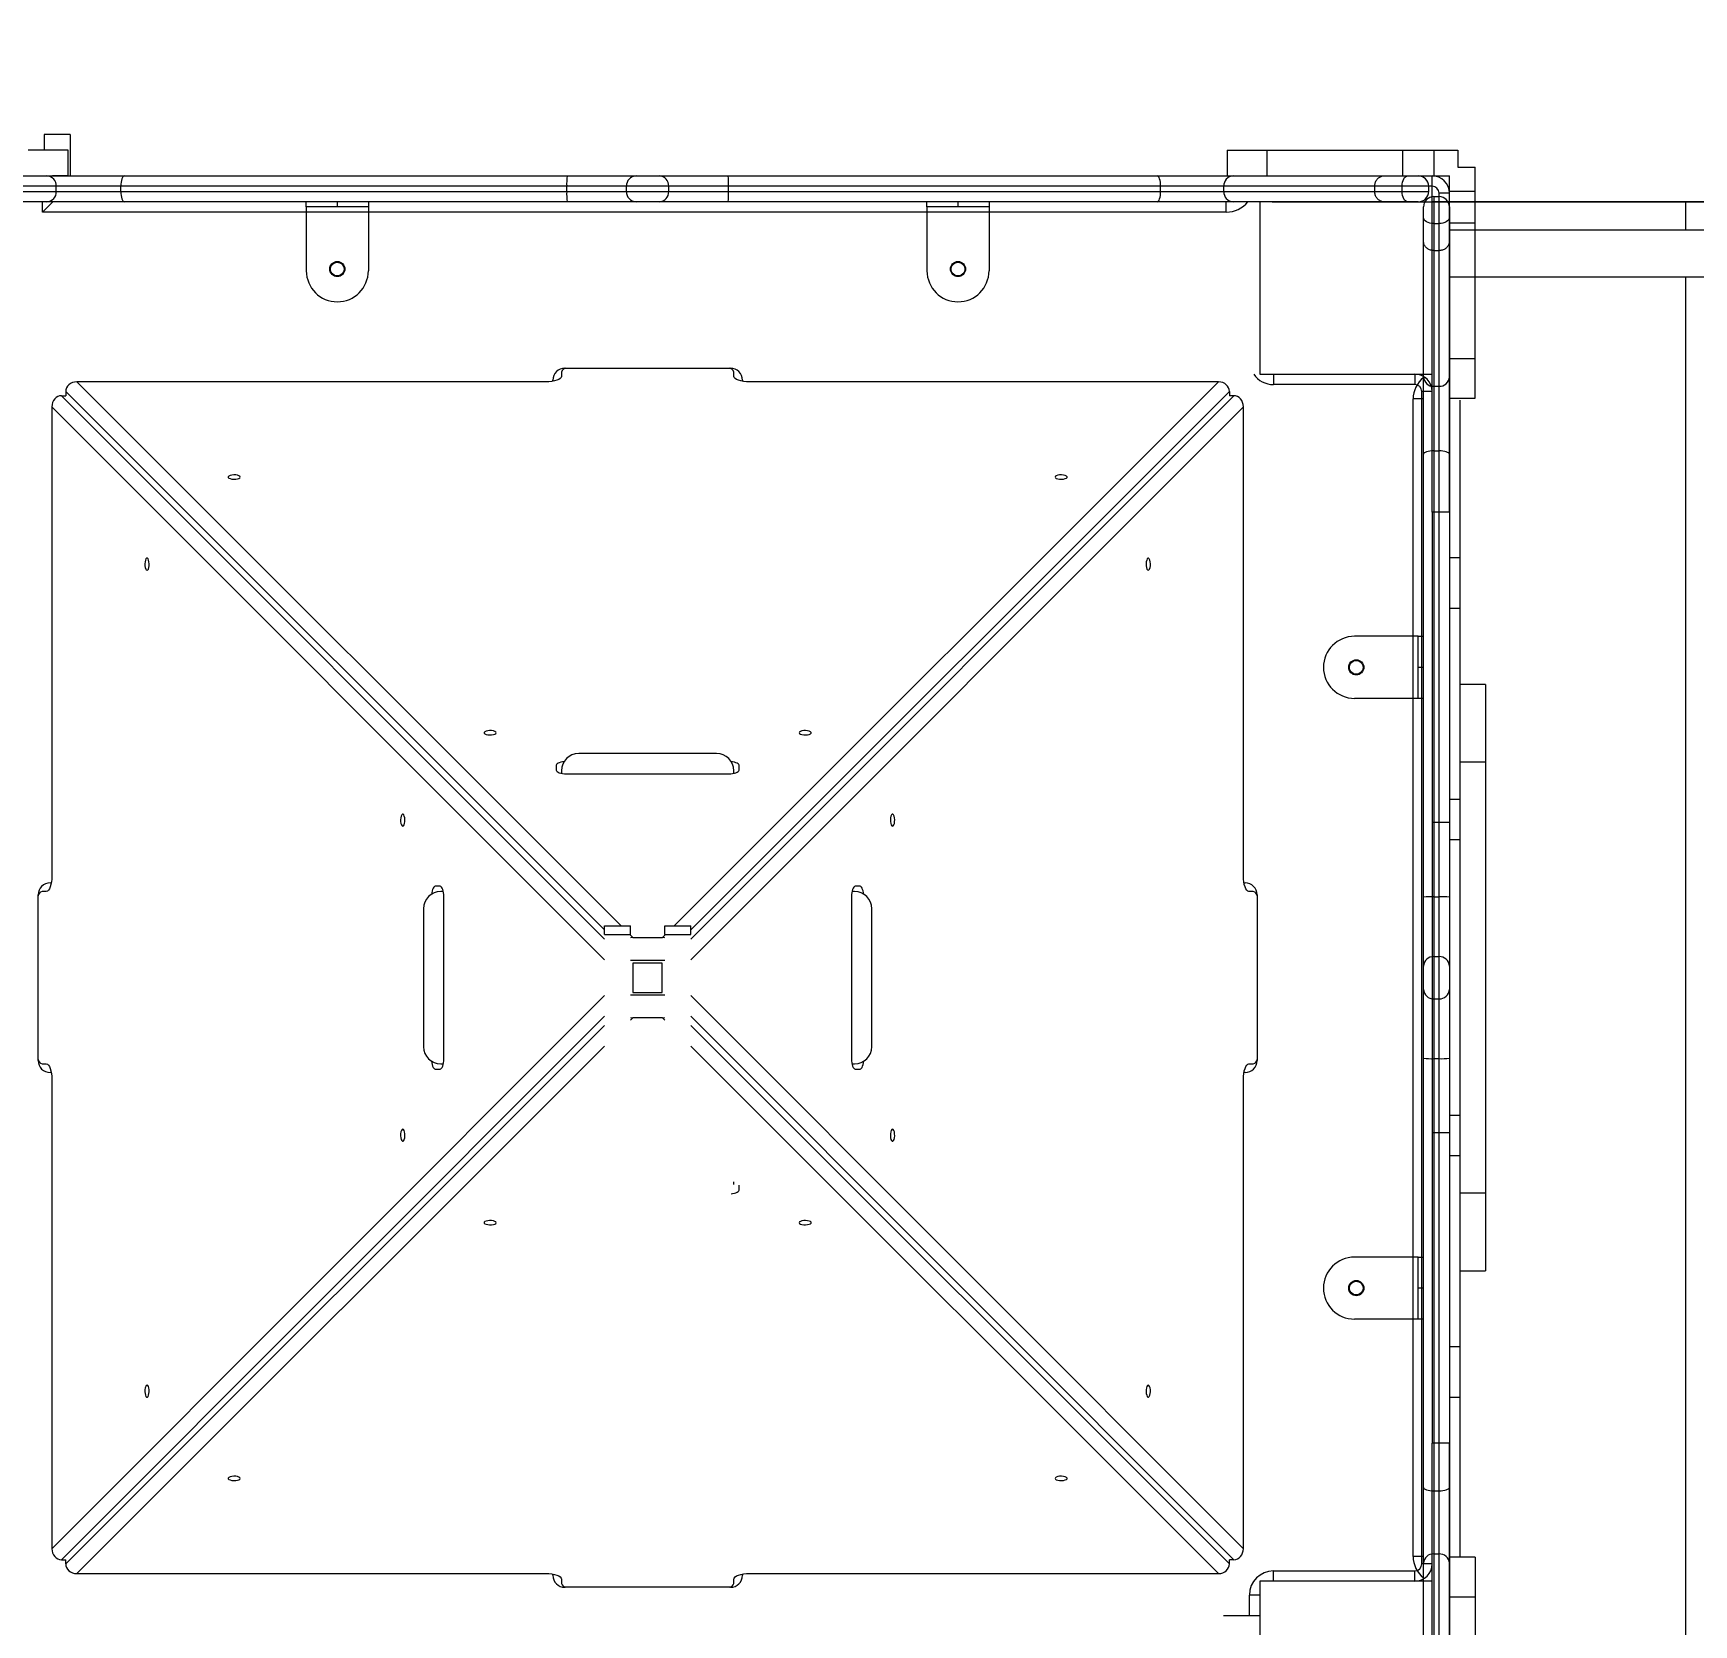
# Model space of a CAD drawing. Header units: millimetres. Extents: x -6334 to 5744, y -4425 to 2649.
# Drawn here: x 197 to 1160, y 324 to 1247 of the extents above; entities that cross this region are included whole.
import ezdxf

# ---------------------------------------------------------------- set-up
doc = ezdxf.new("R2010")
doc.units = ezdxf.units.MM
for name, color, linetype in [('DiKom', 7, 'Continuous'), ('DIKOM_ОБЪЕКТ', 7, 'Continuous'), ('DIKOM_РАЗМЕР_ЗОНА', 7, 'Continuous'), ('DIKOM_РАЗМЕР_ОБЪЕКТА', 7, 'Continuous')]:
    doc.layers.add(name, color=color, linetype=linetype)
doc.styles.add('style1', font='arial.ttf', dxfattribs={"width": 0.8})
doc.dimstyles.new('1-50', dxfattribs={"dimtxt": 300, "dimasz": 200, "dimexe": 100, "dimexo": 0, "dimgap": 100, "dimtad": 0, "dimdec": 0, "dimtxsty": 'style1', "dimcen": 0, "dimclrd": 7, "dimclre": 7, "dimadec": 1, "dimazin": 2, "dimtfac": 1, "dimtdec": 0, "dimtmove": 0, "dimatfit": 3, "dimfxl": 0, "dimlwd": 25, "dimlwe": 18, "dimarcsym": 0})

# ---------------------------------------------------------------- blocks, each defined once
blk = doc.blocks.new('A$C63A06CE2')
at = {"layer": 'DiKom', "color": 7, "linetype": 'Continuous', "lineweight": 15}
for p, q in [((26.55, 2230.4), (26.55, 131)), ((53.45, 131), (53.45, 2230.4)), ((10, 449.89), (10, 268.11)), ((26.55, 268.11), (10, 268.11)), ((10, 268.11), (10, 131)), ((866.55, 268.11), (53.45, 268.11)), ((190, 131), (10, 131)), ((10, 131), (10, 121)), ((190, 131), (190, 121)), ((190, 131), (370, 131)), ((370, 131), (370, 121)), ((370, 131), (550, 131)), ((550, 131), (550, 121)), ((550, 131), (730, 131)), ((730, 131), (730, 121)), ((910, 131), (730, 131)), ((10, 121), (0, 121)), ((190, 121), (10, 121)), ((110, 21), (110, 121)), ((120, 121), (120, 115)), ((190, 121), (370, 121)), ((370, 121), (550, 121)), ((550, 121), (730, 121)), ((910, 121), (730, 121)), ((800, 121), (800, 115)), ((810, 121), (810, 21)), ((110, 111), (116, 111)), ((116, 111), (116, 29)), ((800, 115), (120, 115)), ((810, 111), (804, 111)), ((804, 29), (804, 111)), ((110, 29), (116, 29)), ((810, 29), (804, 29)), ((10, 21), (110, 21)), ((810, 21), (910, 21)), ((818, 21), (818, 15)), ((830, 21), (830, 0)), ((830, 15), (818, 15))]:
    blk.add_line(p, q, dxfattribs=at)
for centre, radius, start, end in [((120, 111), 10, 90, 180), ((800, 111), 10, 0, 90), ((120, 111), 4, 90, 180), ((800, 111), 4, 0, 90), ((102, 29), 14, 304.8499, 0), ((818, 29), 14, 180, 270)]:
    blk.add_arc(centre, radius, start, end, dxfattribs=at)
blk = doc.blocks.new('*D10')
at = {"layer": 'Defpoints', "color": 0, "transparency": 16777216}
for p in [(915.41, 1149.5), (4633.99, 1149.5), (861.14, -1765.5)]:
    blk.add_point(p, dxfattribs=at)
at = {"layer": 'DIKOM_РАЗМЕР_ОБЪЕКТА', "color": 7, "lineweight": 18, "transparency": 16777216}
for p, q in [((915.41, 1149.5), (4733.99, 1149.5)), ((861.14, -1765.5), (4733.99, -1765.5))]:
    blk.add_line(p, q, dxfattribs=at)
at = {"layer": 'DIKOM_РАЗМЕР_ОБЪЕКТА', "color": 7, "lineweight": 25, "transparency": 16777216}
for p, q in [((4633.99, 949.5), (4633.99, 180.38)), ((4633.99, -1565.5), (4633.99, -739.62))]:
    blk.add_line(p, q, dxfattribs=at)
at = {"layer": 'DIKOM_РАЗМЕР_ОБЪЕКТА', "color": 7, "transparency": 16777216}
for points in [[(4600.66, 949.5), (4667.32, 949.5), (4633.99, 1149.5)], [(4600.66, -1565.5), (4667.32, -1565.5), (4633.99, -1765.5)]]:
    blk.add_solid(points, dxfattribs=at)
at = {"layer": 'DIKOM_РАЗМЕР_ОБЪЕКТА', "color": 0, "transparency": 16777216, "insert": (4633.99, -279.62), "char_height": 300, "attachment_point": 5, "rotation": 90, "style": 'style1'}
blk.add_mtext('2900', dxfattribs=at)
blk = doc.blocks.new('*D11')
at = {"layer": 'Defpoints', "color": 0, "transparency": 16777216}
for p in [(-4833.81, 531.61), (3566.19, 531.61), (3566.19, -3297.5)]:
    blk.add_point(p, dxfattribs=at)
at = {"layer": 'DIKOM_РАЗМЕР_ОБЪЕКТА', "color": 7, "lineweight": 18, "transparency": 16777216}
for p, q in [((-4833.81, 531.61), (-4833.81, -3397.5)), ((3566.19, 531.61), (3566.19, -3397.5))]:
    blk.add_line(p, q, dxfattribs=at)
at = {"layer": 'DIKOM_РАЗМЕР_ОБЪЕКТА', "color": 7, "lineweight": 25, "transparency": 16777216}
for p, q in [((-4633.81, -3297.5), (49.07, -3297.5)), ((3366.19, -3297.5), (965.3, -3297.5))]:
    blk.add_line(p, q, dxfattribs=at)
at = {"layer": 'DIKOM_РАЗМЕР_ОБЪЕКТА', "color": 7, "transparency": 16777216}
for points in [[(-4633.81, -3264.17), (-4633.81, -3330.84), (-4833.81, -3297.5)], [(3366.19, -3264.17), (3366.19, -3330.84), (3566.19, -3297.5)]]:
    blk.add_solid(points, dxfattribs=at)
at = {"layer": 'DIKOM_РАЗМЕР_ОБЪЕКТА', "color": 0, "transparency": 16777216, "insert": (507.19, -3297.5), "char_height": 300, "attachment_point": 5, "style": 'style1'}
blk.add_mtext('8400', dxfattribs=at)
blk = doc.blocks.new('*D12')
at = {"layer": 'Defpoints', "color": 0, "transparency": 16777216}
for p in [(-6333.81, 699.5), (5066.19, 699.5), (-6333.81, -4228.5)]:
    blk.add_point(p, dxfattribs=at)
at = {"layer": 'DIKOM_РАЗМЕР_ЗОНА', "color": 7, "lineweight": 18, "transparency": 16777216}
for p, q in [((-6333.81, 699.5), (-6333.81, -4328.5)), ((5066.19, 699.5), (5066.19, -4328.5))]:
    blk.add_line(p, q, dxfattribs=at)
at = {"layer": 'DIKOM_РАЗМЕР_ЗОНА', "color": 7, "lineweight": 25, "transparency": 16777216}
for p, q in [((-6133.81, -4228.5), (-32.7, -4228.5)), ((4866.19, -4228.5), (1047.08, -4228.5))]:
    blk.add_line(p, q, dxfattribs=at)
at = {"layer": 'DIKOM_РАЗМЕР_ЗОНА', "color": 7, "transparency": 16777216}
for points in [[(-6133.81, -4195.17), (-6133.81, -4261.84), (-6333.81, -4228.5)], [(4866.19, -4195.17), (4866.19, -4261.84), (5066.19, -4228.5)]]:
    blk.add_solid(points, dxfattribs=at)
at = {"layer": 'DIKOM_РАЗМЕР_ЗОНА', "color": 0, "transparency": 16777216, "insert": (507.19, -4228.5), "char_height": 300, "attachment_point": 5, "style": 'style1'}
blk.add_mtext('11400', dxfattribs=at)
blk = doc.blocks.new('*D13')
at = {"layer": 'Defpoints', "color": 0, "transparency": 16777216}
for p in [(952.93, 2649.5), (5546.69, 2649.5), (546.13, -3765.5)]:
    blk.add_point(p, dxfattribs=at)
at = {"layer": 'DIKOM_РАЗМЕР_ЗОНА', "color": 7, "lineweight": 18, "transparency": 16777216}
for p, q in [((952.93, 2649.5), (5646.69, 2649.5)), ((546.13, -3765.5), (5646.69, -3765.5))]:
    blk.add_line(p, q, dxfattribs=at)
at = {"layer": 'DIKOM_РАЗМЕР_ЗОНА', "color": 7, "lineweight": 25, "transparency": 16777216}
for p, q in [((5546.69, 2449.5), (5546.69, 178.99)), ((5546.69, -3565.5), (5546.69, -738.23))]:
    blk.add_line(p, q, dxfattribs=at)
at = {"layer": 'DIKOM_РАЗМЕР_ЗОНА', "color": 7, "transparency": 16777216}
for points in [[(5513.35, 2449.5), (5580.02, 2449.5), (5546.69, 2649.5)], [(5513.35, -3565.5), (5580.02, -3565.5), (5546.69, -3765.5)]]:
    blk.add_solid(points, dxfattribs=at)
at = {"layer": 'DIKOM_РАЗМЕР_ЗОНА', "color": 0, "transparency": 16777216, "insert": (5546.69, -279.62), "char_height": 300, "attachment_point": 5, "rotation": 90, "style": 'style1'}
blk.add_mtext('6400', dxfattribs=at)

msp = doc.modelspace()

# ---------------------------------------------------------------- linework, layer by layer
at = {"layer": 'DIKOM_ОБЪЕКТ', "color": 7, "linetype": 'Continuous', "lineweight": 15}
for p, q in [((218.14, 1188.5), (203.14, 1188.5)), ((203.14, 1188.5), (203.14, 1179.5)), ((218.14, 1188.5), (218.14, 1164.5)), ((208.01, 1179.5), (193.92, 1179.5)), ((208.01, 1179.4), (208.01, 1179.5)), ((217.05, 1179.4), (208.01, 1179.4)), ((217.05, 1164.6), (217.05, 1179.4)), ((889.22, 1179.4), (889.22, 1164.6)), ((889.22, 1179.4), (898.26, 1179.4)), ((898.26, 1179.5), (898.26, 1179.4)), ((898.26, 1179.5), (912.35, 1179.5)), ((912.35, 1179.5), (912.35, 1164.5)), ((912.35, 1179.5), (990.89, 1179.5)), ((990.89, 1179.5), (990.89, 1164.5)), ((990.89, 1179.5), (1009.21, 1179.5)), ((1009.21, 1179.5), (1009.21, 1164.5)), ((1009.21, 1179.5), (1023.14, 1179.5)), ((1033.14, 1155.57), (1033.14, 1169.5)), ((126, 1164.5), (204.65, 1164.5)), ((210.15, 1158.5), (131.44, 1158.5)), ((204.65, 1164.5), (249.59, 1164.5)), ((217.05, 1164.6), (208.01, 1164.6)), ((208.01, 1164.5), (208.01, 1164.6)), ((210.15, 1155.5), (210.15, 1158.5)), ((247.6, 1158.5), (210.15, 1158.5)), ((506.19, 1158.5), (247.6, 1158.5)), ((247.6, 1155.5), (247.6, 1158.5)), ((249.59, 1164.5), (506.5, 1164.5)), ((540.89, 1158.5), (506.19, 1158.5)), ((506.19, 1155.5), (506.19, 1158.5)), ((506.5, 1164.5), (546.4, 1164.5)), ((540.89, 1155.5), (540.89, 1158.5)), ((559.87, 1164.5), (599.77, 1164.5)), ((565.38, 1155.5), (565.38, 1158.5)), ((600.08, 1158.5), (565.38, 1158.5)), ((599.77, 1164.5), (848.73, 1164.5)), ((600.08, 1155.5), (600.08, 1158.5)), ((850.66, 1158.5), (600.08, 1158.5)), ((848.73, 1164.5), (892.7, 1164.5)), ((850.66, 1155.5), (850.66, 1158.5)), ((887.3, 1158.5), (850.66, 1158.5)), ((974.83, 1158.5), (887.3, 1158.5)), ((887.3, 1155.5), (887.3, 1158.5)), ((889.22, 1164.6), (898.26, 1164.6)), ((892.7, 1164.5), (980.17, 1164.5)), ((898.26, 1164.6), (898.26, 1164.5)), ((990.73, 1158.5), (974.83, 1158.5)), ((974.83, 1155.5), (974.83, 1158.5)), ((980.17, 1164.5), (993.97, 1164.5)), ((990.73, 1155.5), (990.73, 1158.5)), ((1006.14, 1158.5), (990.73, 1158.5)), ((993.97, 1164.5), (1000.14, 1164.5)), ((1000.14, 1164.5), (1009.21, 1164.5)), ((1006.14, 1155.5), (1006.14, 1158.5)), ((1008.14, 1158.5), (1006.14, 1158.5)), ((1008.14, 1158.5), (1008.14, 1164.5)), ((1009.21, 1164.5), (1018.13, 1164.5)), ((1018.13, 1155.57), (1018.13, 1164.5)), ((204.65, 1149.5), (126, 1149.5)), ((131.44, 1155.5), (210.15, 1155.5)), ((202.14, 1143.5), (202.14, 1149.5)), ((249.59, 1149.5), (204.65, 1149.5)), ((210.15, 1155.5), (247.6, 1155.5)), ((247.6, 1155.5), (506.19, 1155.5)), ((506.5, 1149.5), (249.59, 1149.5)), ((355.14, 1146.5), (355.14, 1149.5)), ((373.14, 1146.5), (355.14, 1146.5)), ((355.14, 1146.5), (355.14, 1143.5)), ((373.14, 1149.5), (373.14, 1146.5)), ((391.14, 1146.5), (373.14, 1146.5)), ((391.14, 1149.5), (391.14, 1146.5)), ((391.14, 1146.5), (391.14, 1143.5)), ((506.19, 1155.5), (540.89, 1155.5)), ((546.4, 1149.5), (506.5, 1149.5)), ((599.77, 1149.5), (559.87, 1149.5)), ((565.38, 1155.5), (600.08, 1155.5)), ((848.73, 1149.5), (599.77, 1149.5)), ((600.08, 1155.5), (850.66, 1155.5)), ((715.14, 1146.5), (715.14, 1149.5)), ((733.14, 1146.5), (715.14, 1146.5)), ((715.14, 1146.5), (715.14, 1143.5)), ((733.14, 1149.5), (733.14, 1146.5)), ((751.14, 1146.5), (733.14, 1146.5)), ((751.14, 1149.5), (751.14, 1146.5)), ((751.14, 1146.5), (751.14, 1143.5)), ((892.7, 1149.5), (848.73, 1149.5)), ((850.66, 1155.5), (887.3, 1155.5)), ((887.3, 1155.5), (974.83, 1155.5)), ((888.77, 1143.5), (888.77, 1149.5)), ((980.17, 1149.5), (892.7, 1149.5)), ((974.83, 1155.5), (990.73, 1155.5)), ((993.97, 1149.5), (980.17, 1149.5)), ((990.73, 1155.5), (1006.14, 1155.5)), ((1000.14, 1149.5), (993.97, 1149.5)), ((1003.14, 1140.27), (1003.14, 1146.5)), ((1009.14, 1152.5), (1009.14, 1136.92)), ((1009.14, 1152.5), (1012.14, 1152.5)), ((1018.13, 1154.5), (1012.14, 1154.5)), ((1012.14, 1152.5), (1012.14, 1154.5)), ((1012.14, 1136.92), (1012.14, 1152.5)), ((1018.13, 1155.57), (1033.14, 1155.57)), ((1018.13, 1146.5), (1018.13, 1155.57)), ((1018.13, 1146.5), (1018.13, 1140.27)), ((1033.14, 1137.25), (1033.14, 1155.57)), ((355.14, 1143.5), (202.14, 1143.5)), ((391.14, 1143.5), (355.14, 1143.5)), ((355.14, 1143.5), (355.14, 1109.5)), ((391.14, 1143.5), (391.14, 1109.5)), ((715.14, 1143.5), (391.14, 1143.5)), ((751.14, 1143.5), (715.14, 1143.5)), ((715.14, 1143.5), (715.14, 1109.5)), ((751.14, 1143.5), (751.14, 1109.5)), ((888.77, 1143.5), (751.14, 1143.5)), ((1003.14, 1126.63), (1003.14, 1140.27)), ((1009.14, 1136.92), (1012.14, 1136.92)), ((1009.14, 1136.92), (1009.14, 1121.19)), ((1012.14, 1121.19), (1012.14, 1136.92)), ((1018.13, 1140.27), (1018.13, 1126.63)), ((1018.13, 1137.25), (1033.14, 1137.25)), ((1033.14, 1058.71), (1033.14, 1137.25)), ((1003.14, 1047.99), (1003.14, 1126.63)), ((1009.14, 1121.19), (1012.14, 1121.19)), ((1009.14, 1121.19), (1009.14, 1042.48)), ((1012.14, 1042.48), (1012.14, 1121.19)), ((1018.13, 1126.63), (1018.13, 1047.99)), ((503.14, 1050.77), (503.14, 1048.26)), ((505.14, 1053.04), (601.14, 1053.04)), ((603.14, 1048.26), (603.14, 1050.77)), ((1018.13, 1058.71), (1033.14, 1058.71)), ((1033.14, 1044.62), (1033.14, 1058.71)), ((494.14, 1045.04), (222.01, 1045.04)), ((222.01, 1045.04), (537.8, 729.5)), ((498.14, 1045.38), (498.14, 1046.04)), ((568.47, 729.5), (884.26, 1045.04)), ((608.14, 1046.04), (608.14, 1045.38)), ((884.26, 1045.04), (612.14, 1045.04)), ((1003.14, 1003.05), (1003.14, 1047.99)), ((1009.14, 1042.48), (1012.14, 1042.48)), ((1009.14, 1042.48), (1009.14, 1005.03)), ((1012.14, 1005.03), (1012.14, 1042.48)), ((1018.13, 1047.99), (1018.13, 1003.05)), ((1018.13, 1044.62), (1018.24, 1044.62)), ((1018.24, 1035.58), (1018.24, 1044.62)), ((1033.04, 1044.62), (1033.14, 1044.62)), ((1033.04, 1035.58), (1033.04, 1044.62)), ((207.59, 1030.63), (207.59, 758.5)), ((528.14, 709.83), (207.59, 1030.63)), ((213.2, 1037), (215.64, 1037)), ((213.2, 1037), (528.14, 721.81)), ((215.64, 1039.44), (215.64, 1037)), ((528.14, 727.18), (215.64, 1039.44)), ((890.64, 1039.44), (578.14, 727.18)), ((578.14, 721.81), (893.07, 1037)), ((898.68, 1030.63), (578.14, 709.83)), ((890.64, 1039.44), (890.64, 1037)), ((893.07, 1037), (890.64, 1037)), ((898.68, 758.5), (898.68, 1030.63)), ((1003.14, 1035.13), (997.14, 1035.13)), ((997.14, 897.5), (997.14, 1035.13)), ((1018.24, 1035.58), (1033.04, 1035.58)), ((1024.14, 1034.5), (1024.14, 942.92)), ((1024.24, 1034.5), (1024.24, 957.58)), ((1003.14, 746.14), (1003.14, 1003.05)), ((1009.14, 1005.03), (1009.14, 746.44)), ((1009.14, 1005.03), (1012.14, 1005.03)), ((1012.14, 746.44), (1012.14, 1005.03)), ((1018.13, 1003.05), (1018.13, 746.14)), ((1024.24, 957.58), (1024.14, 957.58)), ((1024.24, 957.58), (1024.24, 898.92)), ((1024.14, 942.92), (1018.13, 942.92)), ((1024.14, 942.92), (1024.14, 913.58)), ((1024.14, 913.58), (1018.13, 913.58)), ((1024.14, 913.58), (1024.14, 802.79)), ((997.14, 897.5), (963.14, 897.5)), ((997.14, 861.5), (997.14, 897.5)), ((1000.14, 897.5), (997.14, 897.5)), ((1000.14, 897.5), (1003.14, 897.5)), ((1000.14, 879.5), (1000.14, 897.5)), ((1024.24, 898.92), (1024.14, 898.92)), ((1024.24, 898.92), (1024.24, 799.5)), ((1003.14, 879.5), (1000.14, 879.5)), ((1000.14, 861.5), (1000.14, 879.5)), ((1039.14, 869.5), (1024.24, 869.5)), ((1039.14, 869.5), (1039.14, 824.5)), ((997.14, 861.5), (963.14, 861.5)), ((1000.14, 861.5), (997.14, 861.5)), ((997.14, 537.5), (997.14, 861.5)), ((1003.14, 861.5), (1000.14, 861.5)), ((593.14, 829.5), (513.14, 829.5)), ((500.14, 822.69), (500.14, 819.83)), ((503.14, 819.5), (503.14, 817.97)), ((603.14, 817.97), (603.14, 819.5)), ((606.14, 819.83), (606.14, 822.69)), ((1039.14, 824.5), (1024.24, 824.5)), ((1039.14, 824.5), (1039.14, 574.5)), ((506.14, 817.68), (600.14, 817.68)), ((1024.14, 802.79), (1018.13, 802.79)), ((1024.14, 802.79), (1024.14, 779.5)), ((1024.24, 799.5), (1024.14, 799.5)), ((1024.14, 779.5), (1018.13, 779.5)), ((1024.14, 779.5), (1024.14, 619.5)), ((206.6, 754.5), (207.26, 754.5)), ((432.81, 752.5), (429.94, 752.5)), ((676.33, 752.5), (673.46, 752.5)), ((899.01, 754.5), (899.67, 754.5)), ((199.6, 651.5), (199.6, 747.5)), ((204.37, 749.5), (201.86, 749.5)), ((434.67, 749.5), (433.14, 749.5)), ((434.96, 652.5), (434.96, 746.5)), ((671.31, 746.5), (671.31, 652.5)), ((673.14, 749.5), (671.6, 749.5)), ((904.41, 749.5), (901.9, 749.5)), ((906.67, 747.5), (906.67, 651.5)), ((1003.14, 706.24), (1003.14, 746.14)), ((1009.14, 746.44), (1009.14, 711.75)), ((1009.14, 746.44), (1012.14, 746.44)), ((1012.14, 711.75), (1012.14, 746.44)), ((1018.13, 746.14), (1018.13, 706.24)), ((423.14, 739.5), (423.14, 659.5)), ((683.14, 659.5), (683.14, 739.5)), ((528.14, 729.5), (543.14, 729.5)), ((528.14, 724.5), (528.14, 729.5)), ((528.14, 724.5), (543.14, 724.5)), ((543.14, 724.5), (543.14, 729.5)), ((543.14, 724.17), (544.51, 722.79)), ((544.51, 722.79), (561.76, 722.79)), ((561.76, 722.79), (563.14, 724.17)), ((563.14, 729.5), (578.14, 729.5)), ((563.14, 724.5), (563.14, 729.5)), ((563.14, 724.5), (578.14, 724.5)), ((578.14, 724.5), (578.14, 729.5)), ((563.14, 709.5), (543.14, 709.5)), ((544.64, 708), (544.64, 691)), ((561.64, 708), (544.64, 708)), ((561.64, 691), (561.64, 708)), ((1009.14, 711.75), (1012.14, 711.75)), ((207.59, 368.37), (528.14, 689.17)), ((543.14, 689.5), (563.14, 689.5)), ((544.64, 691), (561.64, 691)), ((578.14, 689.17), (898.68, 368.37)), ((1003.14, 652.86), (1003.14, 692.76)), ((1009.14, 687.25), (1012.14, 687.25)), ((1009.14, 687.25), (1009.14, 652.56)), ((1012.14, 652.56), (1012.14, 687.25)), ((1018.13, 692.76), (1018.13, 652.86)), ((528.14, 677.19), (213.2, 362)), ((544.51, 676.2), (543.14, 674.83)), ((561.76, 676.2), (544.51, 676.2)), ((563.14, 674.83), (561.76, 676.2)), ((893.07, 362), (578.14, 677.19)), ((215.64, 359.56), (528.14, 671.82)), ((578.14, 671.82), (890.64, 359.56)), ((528.14, 659.84), (222.01, 353.96)), ((884.26, 353.96), (578.14, 659.84)), ((201.86, 649.5), (204.37, 649.5)), ((429.94, 646.5), (432.81, 646.5)), ((433.14, 649.5), (434.67, 649.5)), ((671.6, 649.5), (673.14, 649.5)), ((673.46, 646.5), (676.33, 646.5)), ((901.9, 649.5), (904.41, 649.5)), ((1003.14, 403.9), (1003.14, 652.86)), ((1009.14, 652.56), (1012.14, 652.56)), ((1009.14, 652.56), (1009.14, 401.97)), ((1012.14, 401.97), (1012.14, 652.56)), ((1018.13, 652.86), (1018.13, 403.9)), ((207.26, 644.5), (206.6, 644.5)), ((207.59, 640.5), (207.59, 368.37)), ((898.68, 368.37), (898.68, 640.5)), ((899.67, 644.5), (899.01, 644.5)), ((1024.14, 619.5), (1018.13, 619.5)), ((1024.14, 619.5), (1024.14, 596.21)), ((1024.24, 599.5), (1024.14, 599.5)), ((1024.24, 599.5), (1024.24, 500.08)), ((1024.14, 596.21), (1018.13, 596.21)), ((1024.14, 596.21), (1024.14, 485.42)), ((603.14, 579.5), (603.14, 581.03)), ((606.14, 576.31), (606.14, 579.17)), ((1039.14, 574.5), (1024.24, 574.5)), ((1039.14, 574.5), (1039.14, 529.5)), ((997.14, 537.5), (963.14, 537.5)), ((997.14, 501.5), (997.14, 537.5)), ((1000.14, 537.5), (997.14, 537.5)), ((1000.14, 519.5), (1000.14, 537.5)), ((1000.14, 537.5), (1003.14, 537.5)), ((1024.24, 529.5), (1039.14, 529.5)), ((1003.14, 519.5), (1000.14, 519.5)), ((1000.14, 501.5), (1000.14, 519.5)), ((997.14, 501.5), (963.14, 501.5)), ((1000.14, 501.5), (997.14, 501.5)), ((997.14, 363.86), (997.14, 501.5)), ((1003.14, 501.5), (1000.14, 501.5)), ((1024.24, 500.08), (1024.14, 500.08)), ((1024.24, 500.08), (1024.24, 441.42)), ((1024.14, 485.42), (1018.13, 485.42)), ((1024.14, 485.42), (1024.14, 456.08)), ((1024.14, 456.08), (1018.13, 456.08)), ((1024.14, 456.08), (1024.14, 363.42)), ((1024.24, 441.42), (1024.14, 441.42)), ((1024.24, 441.42), (1024.24, 363.42)), ((1003.14, 359.94), (1003.14, 403.9)), ((1009.14, 401.97), (1012.14, 401.97)), ((1009.14, 401.97), (1009.14, 365.33)), ((1012.14, 365.33), (1012.14, 401.97)), ((1018.13, 403.9), (1018.13, 359.94)), ((213.2, 362), (215.64, 362)), ((215.64, 359.56), (215.64, 362)), ((893.07, 362), (890.64, 362)), ((890.64, 359.56), (890.64, 362)), ((1003.14, 363.86), (997.14, 363.86)), ((1003.14, 272.47), (1003.14, 359.94)), ((1009.14, 365.33), (1009.14, 277.81)), ((1009.14, 365.33), (1012.14, 365.33)), ((1012.14, 277.81), (1012.14, 365.33)), ((1018.13, 359.94), (1018.13, 272.47)), ((1033.04, 363.42), (1018.24, 363.42)), ((1018.24, 363.42), (1018.24, 354.38)), ((1033.04, 363.42), (1033.04, 354.38)), ((222.01, 353.96), (494.14, 353.96)), ((498.14, 352.96), (498.14, 353.62)), ((503.14, 350.74), (503.14, 348.23)), ((603.14, 348.23), (603.14, 350.74)), ((608.14, 353.62), (608.14, 352.96)), ((612.14, 353.96), (884.26, 353.96)), ((1018.24, 354.38), (1018.13, 354.38)), ((1033.14, 354.38), (1033.04, 354.38)), ((1033.14, 354.38), (1033.14, 340.29)), ((601.14, 345.96), (505.14, 345.96)), ((1033.14, 340.29), (1018.13, 340.29)), ((1033.14, 340.29), (1033.14, 261.75))]:
    msp.add_line(p, q, dxfattribs=at)
at = {"layer": 'DIKOM_ОБЪЕКТ', "color": 7, "linetype": 'Continuous', "lineweight": 15, "flags": 128}
for points in [[(1023.14, 1179.5), (1023.14, 1169.5), (1033.14, 1169.5)], [(249.59, 1164.5), (249.2, 1164.38), (248.83, 1164.04), (248.48, 1163.49), (248.18, 1162.74), (247.94, 1161.83), (247.75, 1160.8), (247.64, 1159.67), (247.6, 1158.5)], [(850.66, 1158.5), (850.63, 1159.67), (850.52, 1160.8), (850.34, 1161.83), (850.1, 1162.74), (849.8, 1163.49), (849.47, 1164.04), (849.11, 1164.38), (848.73, 1164.5)], [(990.73, 1158.5), (990.79, 1159.67), (990.98, 1160.8), (991.28, 1161.83), (991.68, 1162.74), (992.17, 1163.49), (992.73, 1164.04), (993.34, 1164.38), (993.97, 1164.5)], [(202.14, 1143.5), (203.31, 1144.67), (204.43, 1145.8), (205.47, 1146.83), (206.38, 1147.74), (207.12, 1148.49), (207.68, 1149.04), (208.02, 1149.38), (208.14, 1149.5)], [(247.6, 1155.5), (247.64, 1154.33), (247.75, 1153.2), (247.94, 1152.17), (248.18, 1151.26), (248.48, 1150.51), (248.83, 1149.96), (249.2, 1149.62), (249.59, 1149.5)], [(848.73, 1149.5), (849.11, 1149.62), (849.47, 1149.96), (849.8, 1150.51), (850.1, 1151.26), (850.34, 1152.17), (850.52, 1153.2), (850.63, 1154.33), (850.66, 1155.5)], [(993.97, 1149.5), (993.34, 1149.62), (992.73, 1149.96), (992.17, 1150.51), (991.68, 1151.26), (991.28, 1152.17), (990.98, 1153.2), (990.79, 1154.33), (990.73, 1155.5)], [(1009.14, 1136.92), (1007.96, 1136.98), (1006.84, 1137.17), (1005.8, 1137.48), (1004.89, 1137.9), (1004.15, 1138.41), (1003.59, 1138.99), (1003.25, 1139.61), (1003.14, 1140.27)], [(1018.13, 1140.27), (1018.02, 1139.61), (1017.68, 1138.99), (1017.12, 1138.41), (1016.38, 1137.9), (1015.47, 1137.48), (1014.43, 1137.17), (1013.31, 1136.98), (1012.14, 1136.92)], [(503.14, 1048.26), (502.96, 1047.64), (502.45, 1047.03), (501.62, 1046.47), (500.5, 1045.99), (499.14, 1045.58), (497.58, 1045.29), (495.89, 1045.1), (494.14, 1045.04)], [(612.14, 1045.04), (610.38, 1045.1), (608.69, 1045.29), (607.13, 1045.58), (605.77, 1045.99), (604.65, 1046.47), (603.82, 1047.03), (603.31, 1047.64), (603.14, 1048.26)], [(1009.14, 1005.03), (1007.96, 1004.99), (1006.84, 1004.88), (1005.8, 1004.7), (1004.89, 1004.45), (1004.15, 1004.15), (1003.59, 1003.81), (1003.25, 1003.43), (1003.14, 1003.05)], [(1018.13, 1003.05), (1018.02, 1003.43), (1017.68, 1003.81), (1017.12, 1004.15), (1016.38, 1004.45), (1015.47, 1004.7), (1014.43, 1004.88), (1013.31, 1004.99), (1012.14, 1005.03)], [(316.84, 989.87), (316.65, 990.28), (316.1, 990.64), (315.26, 990.92), (314.2, 991.08), (313.05, 991.12), (311.94, 991.02), (310.97, 990.79), (310.26, 990.47), (309.89, 990.08), (309.89, 989.66), (310.26, 989.27), (310.97, 988.95), (311.94, 988.72), (313.05, 988.62), (314.2, 988.65), (315.26, 988.82), (316.1, 989.1), (316.65, 989.46), (316.84, 989.87)], [(789.43, 989.87), (789.62, 989.46), (790.17, 989.1), (791.01, 988.82), (792.07, 988.65), (793.22, 988.62), (794.33, 988.72), (795.3, 988.95), (796.01, 989.27), (796.38, 989.66), (796.38, 990.08), (796.01, 990.47), (795.3, 990.79), (794.33, 991.02), (793.22, 991.12), (792.07, 991.08), (791.01, 990.92), (790.17, 990.64), (789.62, 990.28), (789.43, 989.87)], [(262.77, 935.79), (263.17, 935.98), (263.54, 936.53), (263.82, 937.38), (263.98, 938.43), (264.01, 939.58), (263.91, 940.7), (263.69, 941.66), (263.36, 942.37), (262.97, 942.75), (262.56, 942.75), (262.17, 942.37), (261.84, 941.66), (261.62, 940.7), (261.52, 939.58), (261.55, 938.43), (261.72, 937.38), (262, 936.53), (262.36, 935.98), (262.77, 935.79)], [(843.5, 935.79), (843.91, 935.98), (844.27, 936.53), (844.55, 937.38), (844.72, 938.43), (844.75, 939.58), (844.65, 940.7), (844.43, 941.66), (844.1, 942.37), (843.71, 942.75), (843.3, 942.75), (842.91, 942.37), (842.58, 941.66), (842.36, 940.7), (842.26, 939.58), (842.29, 938.43), (842.46, 937.38), (842.73, 936.53), (843.1, 935.98), (843.5, 935.79)], [(465.27, 841.56), (465.08, 841.97), (464.53, 842.33), (463.68, 842.61), (462.63, 842.78), (461.48, 842.81), (460.36, 842.71), (459.4, 842.48), (458.69, 842.16), (458.31, 841.77), (458.31, 841.35), (458.69, 840.96), (459.4, 840.64), (460.36, 840.41), (461.48, 840.31), (462.63, 840.35), (463.68, 840.51), (464.53, 840.79), (465.08, 841.15), (465.27, 841.56)], [(641, 841.56), (641.19, 841.15), (641.74, 840.79), (642.59, 840.51), (643.64, 840.35), (644.79, 840.31), (645.91, 840.41), (646.87, 840.64), (647.58, 840.96), (647.96, 841.35), (647.96, 841.77), (647.58, 842.16), (646.87, 842.48), (645.91, 842.71), (644.79, 842.81), (643.64, 842.78), (642.59, 842.61), (641.74, 842.33), (641.19, 841.97), (641, 841.56)], [(504.64, 824.77), (503.84, 824.68), (502.8, 824.48), (501.89, 824.21), (501.15, 823.89), (500.59, 823.51), (500.25, 823.11), (500.14, 822.69)], [(500.14, 819.83), (500.25, 819.41), (500.59, 819.01), (501.15, 818.63), (501.89, 818.31), (502.8, 818.04), (503.84, 817.84), (504.96, 817.72), (506.14, 817.68)], [(600.14, 817.68), (601.31, 817.72), (602.43, 817.84), (603.47, 818.04), (604.38, 818.31), (605.12, 818.63), (605.68, 819.01), (606.02, 819.41), (606.14, 819.83)], [(606.14, 822.69), (606.02, 823.11), (605.68, 823.51), (605.12, 823.89), (604.38, 824.21), (603.47, 824.48), (602.43, 824.68), (601.63, 824.77)], [(411.07, 787.37), (411.48, 787.56), (411.84, 788.11), (412.12, 788.95), (412.29, 790.01), (412.32, 791.16), (412.22, 792.27), (412, 793.24), (411.67, 793.95), (411.28, 794.32), (410.87, 794.32), (410.48, 793.95), (410.15, 793.24), (409.93, 792.27), (409.83, 791.16), (409.86, 790.01), (410.03, 788.95), (410.3, 788.11), (410.67, 787.56), (411.07, 787.37)], [(695.2, 787.37), (695.6, 787.56), (695.97, 788.11), (696.24, 788.95), (696.41, 790.01), (696.44, 791.16), (696.34, 792.27), (696.12, 793.24), (695.79, 793.95), (695.4, 794.32), (694.99, 794.32), (694.6, 793.95), (694.27, 793.24), (694.05, 792.27), (693.95, 791.16), (693.98, 790.01), (694.15, 788.95), (694.43, 788.11), (694.79, 787.56), (695.2, 787.37)], [(207.59, 758.5), (207.53, 756.74), (207.35, 755.06), (207.05, 753.5), (206.65, 752.14), (206.16, 751.02), (205.6, 750.19), (205, 749.67), (204.37, 749.5)], [(429.94, 752.5), (429.52, 752.38), (429.12, 752.04), (428.75, 751.49), (428.42, 750.74), (428.16, 749.83), (427.96, 748.8), (427.86, 748)], [(434.96, 746.5), (434.92, 747.67), (434.79, 748.8), (434.59, 749.83), (434.33, 750.74), (434, 751.49), (433.63, 752.04), (433.23, 752.38), (432.81, 752.5)], [(673.46, 752.5), (673.04, 752.38), (672.64, 752.04), (672.27, 751.49), (671.94, 750.74), (671.68, 749.83), (671.48, 748.8), (671.35, 747.67), (671.31, 746.5)], [(678.41, 748), (678.31, 748.8), (678.11, 749.83), (677.85, 750.74), (677.52, 751.49), (677.15, 752.04), (676.75, 752.38), (676.33, 752.5)], [(901.9, 749.5), (901.27, 749.67), (900.67, 750.19), (900.11, 751.02), (899.62, 752.14), (899.22, 753.5), (898.92, 755.06), (898.74, 756.74), (898.68, 758.5)], [(204.37, 649.5), (205, 649.33), (205.6, 648.82), (206.16, 647.98), (206.65, 646.86), (207.05, 645.5), (207.35, 643.94), (207.53, 642.26), (207.59, 640.5)], [(427.86, 651), (427.96, 650.2), (428.16, 649.17), (428.42, 648.26), (428.75, 647.51), (429.12, 646.96), (429.52, 646.62), (429.94, 646.5)], [(432.81, 646.5), (433.23, 646.62), (433.63, 646.96), (434, 647.51), (434.33, 648.26), (434.59, 649.17), (434.79, 650.2), (434.92, 651.33), (434.96, 652.5)], [(671.31, 652.5), (671.35, 651.33), (671.48, 650.2), (671.68, 649.17), (671.94, 648.26), (672.27, 647.51), (672.64, 646.96), (673.04, 646.62), (673.46, 646.5)], [(676.33, 646.5), (676.75, 646.62), (677.15, 646.96), (677.52, 647.51), (677.85, 648.26), (678.11, 649.17), (678.31, 650.2), (678.41, 651)], [(898.68, 640.5), (898.74, 642.26), (898.92, 643.94), (899.22, 645.5), (899.62, 646.86), (900.11, 647.98), (900.67, 648.82), (901.27, 649.33), (901.9, 649.5)], [(411.07, 611.63), (410.67, 611.44), (410.3, 610.89), (410.03, 610.05), (409.86, 608.99), (409.83, 607.84), (409.93, 606.73), (410.15, 605.76), (410.48, 605.05), (410.87, 604.68), (411.28, 604.68), (411.67, 605.05), (412, 605.76), (412.22, 606.73), (412.32, 607.84), (412.29, 608.99), (412.12, 610.05), (411.84, 610.89), (411.48, 611.44), (411.07, 611.63)], [(695.2, 611.63), (694.79, 611.44), (694.43, 610.89), (694.15, 610.05), (693.98, 608.99), (693.95, 607.84), (694.05, 606.73), (694.27, 605.76), (694.6, 605.05), (694.99, 604.68), (695.4, 604.68), (695.79, 605.05), (696.12, 605.76), (696.34, 606.73), (696.44, 607.84), (696.41, 608.99), (696.24, 610.05), (695.97, 610.89), (695.6, 611.44), (695.2, 611.63)], [(601.63, 574.23), (602.43, 574.32), (603.47, 574.52), (604.38, 574.79), (605.12, 575.12), (605.68, 575.49), (606.02, 575.89), (606.14, 576.31)], [(465.27, 557.44), (465.08, 557.85), (464.53, 558.21), (463.68, 558.49), (462.63, 558.65), (461.48, 558.69), (460.36, 558.59), (459.4, 558.36), (458.69, 558.04), (458.31, 557.65), (458.31, 557.23), (458.69, 556.84), (459.4, 556.52), (460.36, 556.29), (461.48, 556.19), (462.63, 556.22), (463.68, 556.39), (464.53, 556.67), (465.08, 557.03), (465.27, 557.44)], [(641, 557.44), (641.19, 557.03), (641.74, 556.67), (642.59, 556.39), (643.64, 556.22), (644.79, 556.19), (645.91, 556.29), (646.87, 556.52), (647.58, 556.84), (647.96, 557.23), (647.96, 557.65), (647.58, 558.04), (646.87, 558.36), (645.91, 558.59), (644.79, 558.69), (643.64, 558.65), (642.59, 558.49), (641.74, 558.21), (641.19, 557.85), (641, 557.44)], [(262.77, 463.21), (262.36, 463.02), (262, 462.47), (261.72, 461.62), (261.55, 460.57), (261.52, 459.42), (261.62, 458.3), (261.84, 457.34), (262.17, 456.63), (262.56, 456.25), (262.97, 456.25), (263.36, 456.63), (263.69, 457.34), (263.91, 458.3), (264.01, 459.42), (263.98, 460.57), (263.82, 461.62), (263.54, 462.47), (263.17, 463.02), (262.77, 463.21)], [(843.5, 463.21), (843.1, 463.02), (842.73, 462.47), (842.46, 461.62), (842.29, 460.57), (842.26, 459.42), (842.36, 458.3), (842.58, 457.34), (842.91, 456.63), (843.3, 456.25), (843.71, 456.25), (844.1, 456.63), (844.43, 457.34), (844.65, 458.3), (844.75, 459.42), (844.72, 460.57), (844.55, 461.62), (844.27, 462.47), (843.91, 463.02), (843.5, 463.21)], [(316.84, 409.13), (316.65, 409.54), (316.1, 409.9), (315.26, 410.18), (314.2, 410.35), (313.05, 410.38), (311.94, 410.28), (310.97, 410.05), (310.26, 409.73), (309.89, 409.34), (309.89, 408.92), (310.26, 408.53), (310.97, 408.21), (311.94, 407.98), (313.05, 407.88), (314.2, 407.92), (315.26, 408.08), (316.1, 408.36), (316.65, 408.72), (316.84, 409.13)], [(789.43, 409.13), (789.62, 408.72), (790.17, 408.36), (791.01, 408.08), (792.07, 407.92), (793.22, 407.88), (794.33, 407.98), (795.3, 408.21), (796.01, 408.53), (796.38, 408.92), (796.38, 409.34), (796.01, 409.73), (795.3, 410.05), (794.33, 410.28), (793.22, 410.38), (792.07, 410.35), (791.01, 410.18), (790.17, 409.9), (789.62, 409.54), (789.43, 409.13)], [(1003.14, 403.9), (1003.25, 403.53), (1003.59, 403.16), (1004.15, 402.83), (1004.89, 402.54), (1005.8, 402.3), (1006.84, 402.12), (1007.96, 402.01), (1009.14, 401.97)], [(1012.14, 401.97), (1013.31, 402.01), (1014.43, 402.12), (1015.47, 402.3), (1016.38, 402.54), (1017.12, 402.83), (1017.68, 403.16), (1018.02, 403.53), (1018.13, 403.9)], [(494.14, 353.96), (495.89, 353.9), (497.58, 353.71), (499.14, 353.42), (500.5, 353.01), (501.62, 352.53), (502.45, 351.97), (502.96, 351.36), (503.14, 350.74)], [(603.14, 350.74), (603.31, 351.36), (603.82, 351.97), (604.65, 352.53), (605.77, 353.01), (607.13, 353.42), (608.69, 353.71), (610.38, 353.9), (612.14, 353.96)]]:
    msp.add_lwpolyline(points, dxfattribs=at)
at = {"layer": 'DIKOM_ОБЪЕКТ', "color": 7, "linetype": 'Continuous', "lineweight": 15}
for centre, radius in [((373.14, 1110.5), 4.4), ((373.14, 1110.5), 4), ((733.14, 1110.5), 4.4), ((733.14, 1110.5), 4), ((964.14, 879.5), 4.4), ((964.14, 879.5), 4), ((964.14, 519.5), 4.4), ((964.14, 519.5), 4)]:
    msp.add_circle(centre, radius, dxfattribs=at)
for centre, radius, start, end in [((204.39, 1158.74), 5.77, 357.63771, 87.42812), ((535.92, 1160), 29.76, 171.29783, 182.88334), ((546.65, 1158.74), 5.77, 92.54406, 182.33944), ((559.62, 1158.74), 5.77, 357.66059, 87.45466), ((570.34, 1160), 29.78, 357.12075, 8.70035), ((893.02, 1158.79), 5.72, 93.20143, 182.88052), ((1000.14, 1158.5), 6, 0, 90), ((1008.14, 1154.5), 10, 0, 90), ((1008.14, 1154.5), 4, 0, 90), ((204.39, 1155.26), 5.77, 272.57384, 2.36033), ((535.92, 1154), 29.76, 177.11719, 188.70164), ((546.65, 1155.26), 5.77, 177.66252, 267.45398), ((559.62, 1155.26), 5.77, 272.54729, 2.33745), ((570.33, 1154), 29.78, 351.30018, 2.87872), ((893.02, 1155.21), 5.72, 177.12145, 266.7966), ((888.77, 1159.5), 16, 270, 321.31781), ((1000.14, 1155.5), 6, 270, 0), ((1009.14, 1146.5), 6, 90, 180), ((1012.14, 1146.5), 6, 0, 90), ((373.14, 1109.5), 18, 180, 270), ((373.14, 1109.5), 18, 270, 0), ((733.14, 1109.5), 18, 180, 270), ((733.14, 1109.5), 18, 270, 0), ((505.14, 1046.04), 7, 90, 180), ((506.24, 1049.83), 3.24, 98.94132, 163.20473), ((600.03, 1049.83), 3.24, 16.79527, 81.05868), ((601.14, 1046.04), 7, 0, 90), ((1013.14, 1035.14), 16, 128.68219, 180), ((1008.9, 1048.24), 5.77, 182.5722, 272.3595), ((1012.37, 1048.24), 5.77, 267.64045, 357.42899), ((963.14, 879.5), 18, 90, 180), ((963.14, 879.5), 18, 180, 270), ((513.14, 819.5), 10, 90, 180), ((593.14, 819.5), 10, 0, 90), ((206.6, 747.5), 7, 90, 180), ((899.67, 747.5), 7, 0, 90), ((202.8, 746.4), 3.24, 106.82524, 171.05179), ((433.14, 739.5), 10, 90, 180), ((673.14, 739.5), 10, 0, 90), ((903.47, 746.4), 3.24, 8.94956, 73.1749), ((1007.65, 716.58), 29.9, 87.14561, 98.67776), ((1013.62, 716.58), 29.9, 81.32192, 92.8546), ((1008.9, 705.98), 5.77, 87.66411, 177.45361), ((1012.37, 705.98), 5.77, 2.5452, 92.33594), ((1008.9, 693.02), 5.77, 182.54639, 272.33589), ((1012.37, 693.02), 5.77, 267.66406, 357.4548), ((433.14, 659.5), 10, 180, 270), ((673.14, 659.5), 10, 270, 0), ((202.8, 652.6), 3.24, 188.92095, 253.22284), ((206.6, 651.5), 7, 180, 270), ((899.67, 651.5), 7, 270, 0), ((903.47, 652.6), 3.24, 286.77702, 351.0777), ((1007.63, 682.15), 29.62, 261.26855, 272.90808), ((1013.64, 682.14), 29.62, 267.09172, 278.73177), ((963.14, 519.5), 18, 90, 180), ((963.14, 519.5), 18, 180, 270), ((1013.14, 363.86), 16, 180, 231.31781), ((1008.85, 359.62), 5.72, 87.12548, 176.79509), ((1012.42, 359.62), 5.72, 3.20371, 92.87459), ((505.14, 352.96), 7, 180, 270), ((506.24, 349.17), 3.24, 196.81351, 261.04044), ((600.03, 349.17), 3.24, 278.95956, 343.18649), ((601.14, 352.96), 7, 270, 0)]:
    msp.add_arc(centre, radius, start, end, dxfattribs=at)
for centre, major_axis, start_param, end_param in [((222.01, 1039.44), (6.37, 0), 1.570796, 3.141593), ((884.26, 1039.44), (6.37, 0), 0, 1.570796), ((213.2, 1030.63), (0, -6.37), 3.141593, 4.712389), ((893.07, 1030.63), (0, -6.37), 1.570796, 3.141593), ((544.51, 717.19), (6.37, 0), 1.570796, 1.788012), ((561.76, 717.19), (6.37, 0), 1.353581, 1.570796), ((544.51, 681.81), (6.37, 0), 4.495174, 4.712389), ((561.76, 681.81), (6.37, 0), 4.712389, 4.929604), ((213.2, 368.37), (0, -6.37), 4.712389, 6.283185), ((893.07, 368.37), (0, -6.37), 0, 1.570796), ((222.01, 359.56), (6.37, 0), 3.141593, 4.712389), ((884.26, 359.56), (6.37, 0), 4.712389, 6.283185)]:
    msp.add_ellipse(centre, major_axis=major_axis, ratio=0.878974, start_param=start_param, end_param=end_param, dxfattribs=at)
for points, knots in [([(565.38, 1158.5), (564.77, 1158.5), (563.56, 1158.5), (561.24, 1158.5), (558.78, 1158.5), (556.33, 1158.5), (553.66, 1158.5), (550.78, 1158.5), (548.35, 1158.5), (546.48, 1158.5), (544.58, 1158.5), (542.61, 1158.5), (541.46, 1158.5), (540.89, 1158.5)], [0, 0, 0, 0, 0.122068, 0.243749, 0.335628, 0.408244, 0.482088, 0.566453, 0.649511, 0.70929, 0.769162, 0.884434, 1, 1, 1, 1]), ([(546.4, 1164.5), (546.84, 1164.5), (547.73, 1164.5), (549.41, 1164.5), (551.05, 1164.5), (552.37, 1164.5), (553.29, 1164.5), (554.16, 1164.5), (555.27, 1164.5), (556.81, 1164.5), (558.47, 1164.5), (559.41, 1164.5), (559.87, 1164.5)], [0, 0, 0, 0, 0.1491696, 0.2978389, 0.4159071, 0.4707319, 0.5070863, 0.5430925, 0.5962433, 0.6876475, 0.8435012, 1, 1, 1, 1]), ([(974.83, 1158.5), (974.89, 1159.17), (975, 1160.52), (975.92, 1162.32), (977.28, 1163.68), (978.76, 1164.37), (979.75, 1164.5), (980.15, 1164.5), (980.17, 1164.5)], [0, 0, 0, 0, 0.214655, 0.429286, 0.643925, 0.858608, 0.99199, 1, 1, 1, 1]), ([(540.89, 1155.5), (541.5, 1155.5), (542.71, 1155.5), (545.03, 1155.5), (547.49, 1155.5), (549.94, 1155.5), (552.61, 1155.5), (555.49, 1155.5), (557.92, 1155.5), (559.79, 1155.5), (561.69, 1155.5), (563.66, 1155.5), (564.81, 1155.5), (565.38, 1155.5)], [0, 0, 0, 0, 0.1220679, 0.243749, 0.3356283, 0.4082442, 0.4820879, 0.5664523, 0.6495112, 0.7092899, 0.7691639, 0.8844336, 1, 1, 1, 1]), ([(559.87, 1149.5), (559.43, 1149.5), (558.54, 1149.5), (556.86, 1149.5), (555.22, 1149.5), (553.9, 1149.5), (552.98, 1149.5), (552.11, 1149.5), (551, 1149.5), (549.46, 1149.5), (547.8, 1149.5), (546.86, 1149.5), (546.4, 1149.5)], [0, 0, 0, 0, 0.149172, 0.297842, 0.41591, 0.470735, 0.507084, 0.543095, 0.596246, 0.687646, 0.843504, 1, 1, 1, 1]), ([(980.17, 1149.5), (980.15, 1149.5), (979.75, 1149.5), (978.76, 1149.63), (977.28, 1150.32), (975.92, 1151.68), (975, 1153.48), (974.89, 1154.83), (974.83, 1155.5)], [0, 0, 0, 0, 0.00801, 0.141395, 0.356081, 0.570757, 0.785391, 1, 1, 1, 1]), ([(1009.14, 1121.19), (1008.46, 1121.25), (1007.11, 1121.37), (1005.32, 1122.31), (1003.95, 1123.69), (1003.27, 1125.2), (1003.14, 1126.21), (1003.14, 1126.61), (1003.14, 1126.63)], [0, 0, 0, 0, 0.214585, 0.429169, 0.643783, 0.858496, 0.993113, 1, 1, 1, 1]), ([(1018.13, 1126.63), (1018.13, 1126.61), (1018.13, 1126.21), (1018, 1125.2), (1017.32, 1123.69), (1015.95, 1122.31), (1014.16, 1121.37), (1012.81, 1121.25), (1012.14, 1121.19)], [0, 0, 0, 0, 0.006887, 0.141503, 0.356216, 0.570831, 0.785427, 1, 1, 1, 1]), ([(1003.14, 692.76), (1003.14, 693.21), (1003.14, 694.09), (1003.14, 695.77), (1003.14, 697.41), (1003.14, 698.74), (1003.14, 699.66), (1003.14, 700.53), (1003.14, 701.63), (1003.14, 703.18), (1003.14, 704.84), (1003.14, 705.77), (1003.14, 706.24)], [0, 0, 0, 0, 0.149173, 0.297827, 0.415896, 0.470731, 0.507074, 0.54307, 0.59625, 0.687651, 0.843495, 1, 1, 1, 1]), ([(1009.14, 711.75), (1009.14, 711.14), (1009.14, 709.92), (1009.14, 707.6), (1009.14, 705.14), (1009.14, 702.7), (1009.14, 700.03), (1009.14, 697.14), (1009.14, 694.71), (1009.14, 692.84), (1009.14, 690.94), (1009.14, 688.97), (1009.14, 687.83), (1009.14, 687.25)], [0, 0, 0, 0, 0.12207, 0.243757, 0.335626, 0.40826, 0.482097, 0.566441, 0.64951, 0.709302, 0.769159, 0.884435, 1, 1, 1, 1]), ([(1012.14, 687.25), (1012.14, 687.86), (1012.14, 689.08), (1012.14, 691.39), (1012.14, 693.86), (1012.14, 696.3), (1012.14, 698.97), (1012.14, 701.86), (1012.14, 704.29), (1012.14, 706.16), (1012.14, 708.06), (1012.14, 710.03), (1012.14, 711.17), (1012.14, 711.75)], [0, 0, 0, 0, 0.122069, 0.24374, 0.335629, 0.408238, 0.482075, 0.566446, 0.649514, 0.709284, 0.76916, 0.884436, 1, 1, 1, 1]), ([(1018.13, 706.24), (1018.13, 705.79), (1018.13, 704.91), (1018.13, 703.23), (1018.13, 701.59), (1018.13, 700.26), (1018.13, 699.34), (1018.13, 698.47), (1018.13, 697.37), (1018.13, 695.82), (1018.13, 694.16), (1018.13, 693.23), (1018.13, 692.76)], [0, 0, 0, 0, 0.149173, 0.297853, 0.415923, 0.470718, 0.507106, 0.543101, 0.596243, 0.687644, 0.843515, 1, 1, 1, 1])]:
    msp.add_open_spline(points, degree=3, knots=knots, dxfattribs=at)

# ---------------------------------------------------------------- block references
at = {"layer": 'DIKOM_ОБЪЕКТ', "color": 7, "linetype": 'Continuous', "lineweight": 15, "rotation": 270}
msp.add_blockref('A$C63A06CE2', (887.14, 1159.5), dxfattribs=at)

# ---------------------------------------------------------------- dimensions: what is measured, and where the dimension line sits
at = {"layer": 'DIKOM_РАЗМЕР_ЗОНА'}
dim = msp.add_linear_dim(base=(5546.69, 2649.5), p1=(546.13, -3765.5), p2=(952.93, 2649.5), angle=90, text='6400', dimstyle='1-50', dxfattribs=at)
dim.commit()
dim.dimension.update_dxf_attribs({"geometry": '*D13', "text_midpoint": (5546.69, -279.62), "dimtype": 160})
dim = msp.add_linear_dim(base=(-6333.81, -4228.5), p1=(5066.19, 699.5), p2=(-6333.81, 699.5), dimstyle='1-50', dxfattribs=at)
dim.commit()
dim.dimension.update_dxf_attribs({"geometry": '*D12', "text_midpoint": (507.19, -4228.5), "dimtype": 160})
at = {"layer": 'DIKOM_РАЗМЕР_ОБЪЕКТА'}
dim = msp.add_linear_dim(base=(4633.99, 1149.5), p1=(861.14, -1765.5), p2=(915.41, 1149.5), angle=90, text='2900', dimstyle='1-50', dxfattribs=at)
dim.commit()
dim.dimension.update_dxf_attribs({"geometry": '*D10', "text_midpoint": (4633.99, -279.62), "dimtype": 160})
dim = msp.add_linear_dim(base=(3566.19, -3297.5), p1=(-4833.81, 531.61), p2=(3566.19, 531.61), dimstyle='1-50', dxfattribs=at)
dim.commit()
dim.dimension.update_dxf_attribs({"geometry": '*D11', "text_midpoint": (507.19, -3297.5), "dimtype": 160})

doc.saveas('drawing.dxf')
